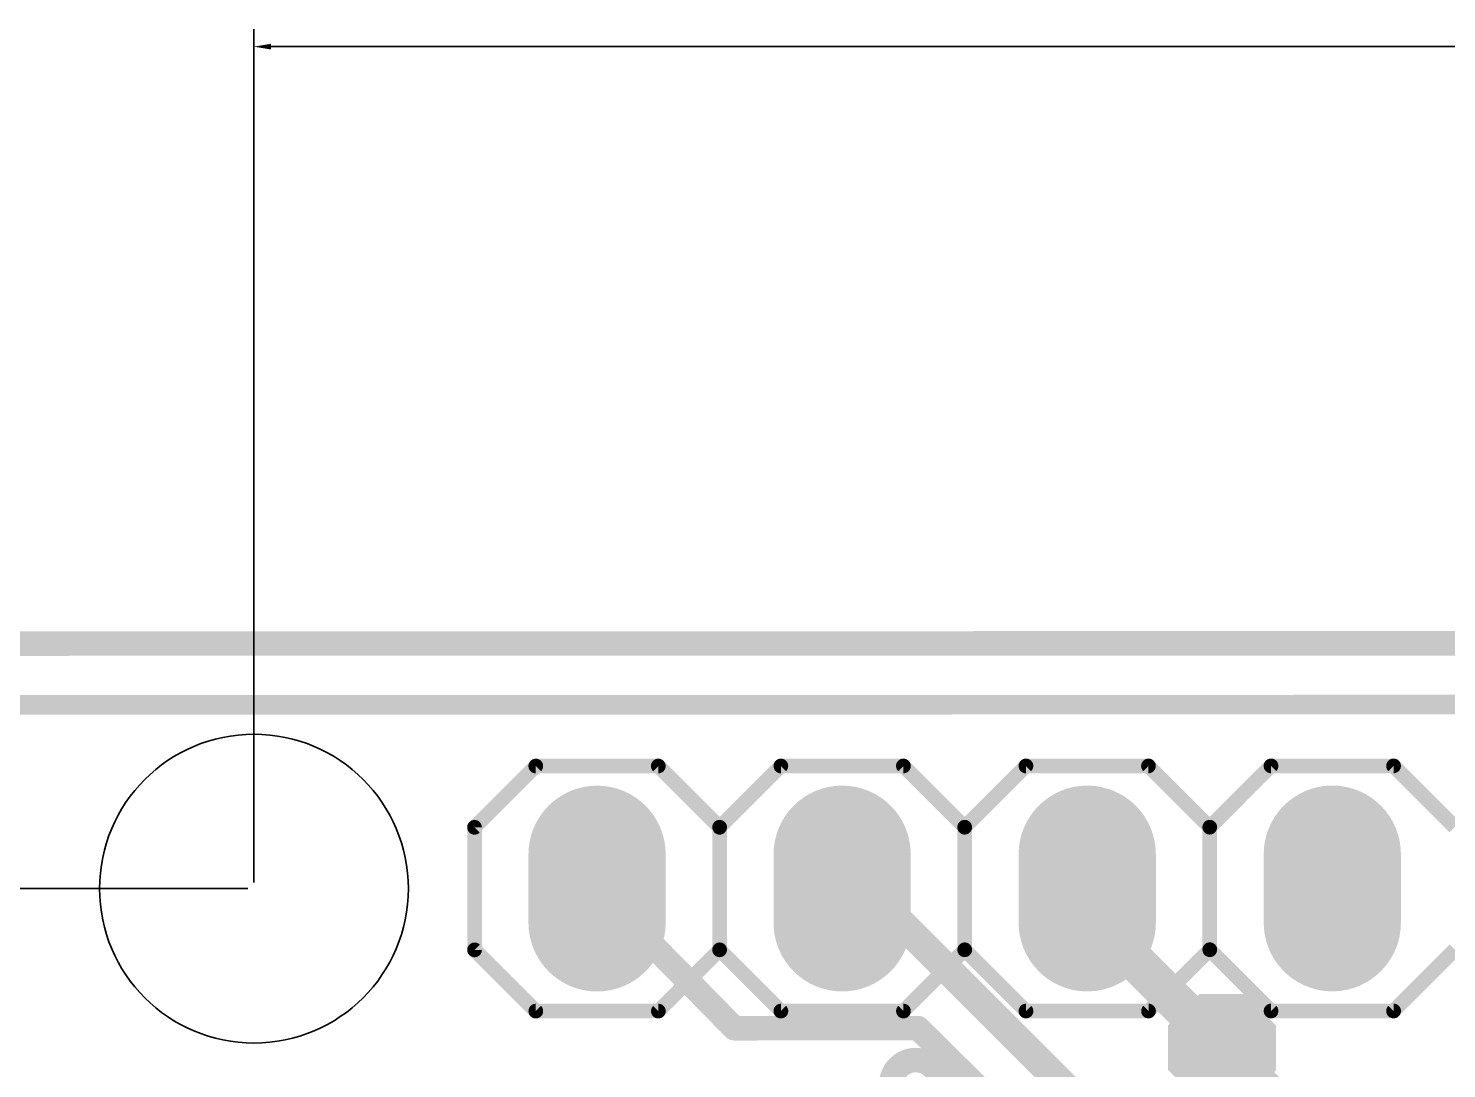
# Model space of a CAD drawing. Header units: millimetres. Extents: x -20 to 130, y -23 to 60.
# Drawn here: x 12.9 to 27.6, y 48.93 to 59.71 of the extents above; entities that cross this region are included whole.
import ezdxf

# ---------------------------------------------------------------- set-up
doc = ezdxf.new("R2010")
doc.units = ezdxf.units.MM
doc.header["$MEASUREMENT"] = 0
doc.layers.get('0').update_dxf_attribs({"linetype": 'CONTINUOUS'})
doc.layers.get('Defpoints').update_dxf_attribs({"linetype": 'CONTINUOUS'})
for name, color, linetype in [('1', 22, 'CONTINUOUS'), ('16', 175, 'CONTINUOUS'), ('17', 82, 'CONTINUOUS'), ('18', 2, 'CONTINUOUS'), ('20', 7, 'CONTINUOUS'), ('21', 253, 'CONTINUOUS')]:
    doc.layers.add(name, color=color, linetype=linetype)
doc.dimstyles.get("Standard").update_dxf_attribs({"dimtxt": 0.18, "dimasz": 0.18, "dimexe": 0.18, "dimexo": 0.0625, "dimgap": 0.09, "dimtad": 0, "dimtih": 1, "dimtoh": 1, "dimdec": 4, "dimzin": 0, "dimdsep": 46, "dimtxsty": 'Standard', "dimcen": 0.09, "dimadec": 0, "dimazin": 0, "dimtfac": 1, "dimtdec": 4, "dimtofl": 0, "dimtmove": 0, "dimatfit": 3, "dimfxl": 1, "dimtolj": 1, "dimtzin": 0, "dimarcsym": 0})

# ---------------------------------------------------------------- blocks, each defined once
blk = doc.blocks.new('LONGP50')
at = {"const_width": 1}
blk.add_lwpolyline([(-0.25, 0), (0.25, 0)], dxfattribs=at)
at = {"const_width": 0.5}
for points in [[(-0.25, 0.25, 1), (-0.25, -0.25)], [(0.25, -0.25, 1), (0.25, 0.25)]]:
    blk.add_lwpolyline(points, format="xyb", dxfattribs=at)
blk = doc.blocks.new('OCTAGONV')
at = {"const_width": 0.5}
blk.add_lwpolyline([(-0.25, -0.1036), (-0.25, 0.1036), (-0.1036, 0.25), (0.1036, 0.25), (0.25, 0.1036), (0.25, -0.1036), (0.1036, -0.25), (-0.1036, -0.25), (-0.25, -0.1036), (-0.25, 0.1036)], dxfattribs=at)
blk = doc.blocks.new('*D34')
at = {"color": 0, "linetype": 'Continuous', "lineweight": -2, "transparency": 16777216}
for p, q in [((15.238, 50.859), (15.236, 59.703)), ((66.04, 35.628), (66.036, 59.712)), ((65.856, 59.532), (41.206, 59.528)), ((15.416, 59.523), (40.066, 59.528))]:
    blk.add_line(p, q, dxfattribs=at)
at = {"color": 0, "linetype": 'Continuous', "transparency": 16777216}
for points in [[(15.416, 59.553), (15.416, 59.493), (15.236, 59.523)], [(65.856, 59.562), (65.856, 59.502), (66.036, 59.532)]]:
    blk.add_solid(points, dxfattribs=at)
at = {"layer": 'Defpoints', "color": 0, "linetype": 'Continuous', "transparency": 16777216}
for p in [(66.036, 59.532), (15.238, 50.797), (66.04, 35.566)]:
    blk.add_point(p, dxfattribs=at)
at = {"color": 0, "linetype": 'Continuous', "transparency": 16777216, "insert": (40.636, 59.528), "char_height": 0.18, "attachment_point": 5}
blk.add_mtext('\\A1;50.8000', dxfattribs=at)
blk = doc.blocks.new('*D37')
at = {"color": 0, "linetype": 'Continuous', "lineweight": -2, "transparency": 16777216}
for p, q in [((15.175, 50.797), (-6.117, 50.793)), ((-5.937, 50.613), (-5.933, 26.843)), ((-5.929, 2.713), (-5.933, 26.483)), ((13.914, 2.536), (-6.109, 2.533))]:
    blk.add_line(p, q, dxfattribs=at)
at = {"color": 0, "linetype": 'Continuous', "transparency": 16777216}
for points in [[(-5.907, 50.613), (-5.967, 50.613), (-5.937, 50.793)], [(-5.899, 2.713), (-5.959, 2.713), (-5.929, 2.533)]]:
    blk.add_solid(points, dxfattribs=at)
at = {"layer": 'Defpoints', "color": 0, "linetype": 'Continuous', "transparency": 16777216}
for p in [(15.238, 50.797), (-5.929, 2.533), (13.976, 2.536)]:
    blk.add_point(p, dxfattribs=at)
at = {"color": 0, "linetype": 'Continuous', "transparency": 16777216, "insert": (-5.933, 26.663), "char_height": 0.18, "attachment_point": 5}
blk.add_mtext('\\A1;48.2600', dxfattribs=at)

msp = doc.modelspace()

# ---------------------------------------------------------------- linework, layer by layer
at = {"layer": '1'}
for points, const_width in [([(0.63244, 52.69915), (67.94244, 52.7109)], 0.2032), ([(23.87382, 50.5442), (23.87377, 50.7982)], 0.4064), ([(25.27106, 49.14745), (23.87382, 50.5442)], 0.4064), ([(25.27106, 49.14745), (25.2717, 45.46445)], 0.4064)]:
    msp.add_lwpolyline(points, dxfattribs=dict(at, const_width=const_width))
at = {"layer": '1', "const_width": 0.2032}
for points in [[(23.97537, 50.79822, 1), (23.77217, 50.79819)], [(23.9456, 50.61602, 1), (23.80203, 50.47239)], [(23.77222, 50.54419, 1), (23.97542, 50.54422)], [(25.37266, 49.14747, 1), (25.16946, 49.14743)], [(25.19927, 49.07564, 1), (25.34285, 49.21926)]]:
    msp.add_lwpolyline(points, format="xyb", dxfattribs=at)
at = {"layer": '16'}
for points, const_width in [([(0.63244, 52.69915), (67.68844, 52.71085)], 0.2032), ([(20.21643, 49.34977), (18.79377, 50.79732)], 0.254), ([(21.58777, 50.79781), (21.33377, 50.79776)], 0.3048), ([(24.76333, 47.62336), (21.58777, 50.79781)], 0.3048), ([(22.12143, 49.3501), (20.21643, 49.34977)], 0.254), ([(24.63646, 46.86134), (22.12143, 49.3501)], 0.254), ([(25.90617, 48.51256), (25.27106, 49.14745)], 0.4064)]:
    msp.add_lwpolyline(points, dxfattribs=dict(at, const_width=const_width))
for points, const_width in [([(18.83906, 50.84183, 1), (18.74848, 50.75281)], 0.127), ([(21.33376, 50.87396, 1), (21.33379, 50.72156)], 0.1524), ([(21.64166, 50.85171, 1), (21.53388, 50.7439)], 0.1524), ([(21.58779, 50.72161, 1), (21.58776, 50.87401)], 0.1524), ([(20.21641, 49.41327, 1), (20.21644, 49.28627)], 0.127), ([(20.17113, 49.30526, 1), (20.26172, 49.39427)], 0.127), ([(22.16612, 49.39521, 1), (22.07673, 49.30499)], 0.127), ([(22.12144, 49.2866, 1), (22.12141, 49.4136)], 0.127), ([(25.34285, 49.21926, 1), (25.19927, 49.07564)], 0.2032)]:
    msp.add_lwpolyline(points, format="xyb", dxfattribs=dict(at, const_width=const_width))
at = {"layer": '20', "const_width": 0.254}
msp.add_lwpolyline([(0.99733, 53.33421), (64.51333, 53.3453)], dxfattribs=at)
at = {"layer": '20'}
msp.add_circle((15.23777, 50.7967), 1.6, dxfattribs=at)
at = {"layer": '21', "const_width": 0.1524}
for points in [[(17.52366, 51.4321), (18.15855, 52.06721)], [(18.15855, 52.06721), (19.42855, 52.06743)], [(20.06366, 51.43254), (19.42855, 52.06743)], [(20.06366, 51.43254), (20.69855, 52.06765)], [(20.69855, 52.06765), (21.96855, 52.06787)], [(21.96855, 52.06787), (22.60366, 51.43298)], [(22.60366, 51.43298), (23.23855, 52.06809)], [(23.23855, 52.06809), (24.50855, 52.06832)], [(24.50855, 52.06832), (25.14366, 51.43343)], [(25.14366, 51.43343), (25.77855, 52.06854)], [(25.77855, 52.06854), (27.04855, 52.06876)], [(27.68366, 51.43387), (27.04855, 52.06876)], [(17.52388, 50.1621), (17.52366, 51.4321)], [(20.06388, 50.16254), (20.06366, 51.43254)], [(22.60388, 50.16298), (22.60366, 51.43298)], [(25.14388, 50.16343), (25.14366, 51.43343)], [(18.15899, 49.52721), (17.52388, 50.1621)], [(19.42899, 49.52743), (20.06388, 50.16254)], [(20.69899, 49.52765), (20.06388, 50.16254)], [(22.60388, 50.16298), (21.96899, 49.52787)], [(23.23899, 49.52809), (22.60388, 50.16298)], [(25.14388, 50.16343), (24.50899, 49.52832)], [(25.77899, 49.52854), (25.14388, 50.16343)], [(27.04899, 49.52876), (27.68388, 50.16387)], [(19.42899, 49.52743), (18.15899, 49.52721)], [(21.96899, 49.52787), (20.69899, 49.52765)], [(24.50899, 49.52832), (23.23899, 49.52809)], [(27.04899, 49.52876), (25.77899, 49.52854)]]:
    msp.add_lwpolyline(points, dxfattribs=at)
at = {"layer": '21'}
for points, const_width in [([(18.15854, 52.10531, 1), (18.15856, 52.02911)], 0.0762), ([(18.18546, 52.04031, 1), (18.13165, 52.0941)], 0.0762), ([(19.45545, 52.09433, 1), (19.40166, 52.04052)], 0.0762), ([(19.42856, 52.02933, 1), (19.42854, 52.10553)], 0.0762), ([(20.69854, 52.10575, 1), (20.69856, 52.02955)], 0.0762), ([(20.72546, 52.04075, 1), (20.67165, 52.09455)], 0.0762), ([(21.99545, 52.09478, 1), (21.94166, 52.04097)], 0.0762), ([(21.96856, 52.02977, 1), (21.96854, 52.10597)], 0.0762), ([(23.23854, 52.10619, 1), (23.23856, 52.02999)], 0.0762), ([(23.26546, 52.0412, 1), (23.21165, 52.09499)], 0.0762), ([(24.53545, 52.09522, 1), (24.48166, 52.04141)], 0.0762), ([(24.50856, 52.03022, 1), (24.50854, 52.10642)], 0.0762), ([(25.77854, 52.10664, 1), (25.77856, 52.03044)], 0.0762), ([(25.80546, 52.04164, 1), (25.75165, 52.09543)], 0.0762), ([(27.07545, 52.09566, 1), (27.02166, 52.04185)], 0.0762), ([(27.04856, 52.03066, 1), (27.04854, 52.10686)], 0.0762), ([(17.56176, 51.4321, 1), (17.48556, 51.43209)], 0.0762), ([(17.49676, 51.45899, 1), (17.55057, 51.4052)], 0.0762), ([(20.10176, 51.43255, 1), (20.02556, 51.43253)], 0.0762), ([(20.03676, 51.45943, 1), (20.09057, 51.40564)], 0.0762), ([(20.03677, 51.40563, 1), (20.09056, 51.45944)], 0.0762), ([(22.64176, 51.43299, 1), (22.56556, 51.43298)], 0.0762), ([(22.57676, 51.45988, 1), (22.63057, 51.40609)], 0.0762), ([(22.57677, 51.40608, 1), (22.63056, 51.45989)], 0.0762), ([(25.18176, 51.43343, 1), (25.10556, 51.43342)], 0.0762), ([(25.11676, 51.46032, 1), (25.17057, 51.40653)], 0.0762), ([(25.11677, 51.40652, 1), (25.17056, 51.46033)], 0.0762), ([(17.48578, 50.16209, 1), (17.56198, 50.1621)], 0.0762), ([(17.55078, 50.189, 1), (17.49699, 50.13519)], 0.0762), ([(20.02578, 50.16253, 1), (20.10198, 50.16255)], 0.0762), ([(20.09078, 50.18944, 1), (20.03699, 50.13563)], 0.0762), ([(20.09079, 50.13564, 1), (20.03698, 50.18943)], 0.0762), ([(22.56578, 50.16298, 1), (22.64198, 50.16299)], 0.0762), ([(22.63078, 50.18989, 1), (22.57699, 50.13608)], 0.0762), ([(22.63079, 50.13609, 1), (22.57698, 50.18988)], 0.0762), ([(25.10578, 50.16342, 1), (25.18198, 50.16343)], 0.0762), ([(25.17078, 50.19033, 1), (25.11699, 50.13652)], 0.0762), ([(25.17079, 50.13653, 1), (25.11698, 50.19032)], 0.0762), ([(18.15899, 49.56531, 1), (18.159, 49.48911)], 0.0762), ([(18.1321, 49.5003, 1), (18.18589, 49.55411)], 0.0762), ([(19.40209, 49.55432, 1), (19.4559, 49.50053)], 0.0762), ([(19.429, 49.48933, 1), (19.42899, 49.56553)], 0.0762), ([(20.69899, 49.56575, 1), (20.699, 49.48955)], 0.0762), ([(20.6721, 49.50075, 1), (20.72589, 49.55455)], 0.0762), ([(21.94209, 49.55477, 1), (21.9959, 49.50098)], 0.0762), ([(21.969, 49.48977, 1), (21.96899, 49.56597)], 0.0762), ([(23.23899, 49.56619, 1), (23.239, 49.48999)], 0.0762), ([(23.2121, 49.50119, 1), (23.26589, 49.555)], 0.0762), ([(24.48209, 49.55521, 1), (24.5359, 49.50142)], 0.0762), ([(24.509, 49.49022, 1), (24.50899, 49.56642)], 0.0762), ([(25.77899, 49.56664, 1), (25.779, 49.49044)], 0.0762), ([(25.7521, 49.50163, 1), (25.80589, 49.55544)], 0.0762), ([(27.02209, 49.55565, 1), (27.0759, 49.50186)], 0.0762), ([(27.049, 49.49066, 1), (27.04899, 49.56686)], 0.0762), ([(22.09617, 48.51189, 1), (22.09608, 49.01989, 1), (22.09617, 48.51189)], 0.254)]:
    msp.add_lwpolyline(points, format="xyb", dxfattribs=dict(at, const_width=const_width))

# ---------------------------------------------------------------- block references
at = {"layer": '17', "xscale": 1.4224, "yscale": 1.4224, "rotation": 270.01}
for p in [(18.79377, 50.79732), (18.79377, 50.79732), (21.33377, 50.79776), (21.33377, 50.79776), (23.87377, 50.7982), (23.87377, 50.7982), (26.41377, 50.79865), (26.41377, 50.79865)]:
    msp.add_blockref('LONGP50', p, dxfattribs=at)
at = {"layer": '18', "xscale": 1.117599999999999, "yscale": 1.117599999999999, "rotation": 0.01}
msp.add_blockref('OCTAGONV', (25.27106, 49.14745), dxfattribs=at)
msp.add_blockref('OCTAGONV', (25.27106, 49.14745), dxfattribs=at)

# ---------------------------------------------------------------- dimensions: what is measured, and where the dimension line sits
at = {"linetype": 'Continuous'}
for base, p2, angle, picture, middle in [((66.03625, 59.53221), (66.04043, 35.56556), 0.01, '*D34', (40.63625, 59.52778)), ((-5.92856, 2.533), (13.9762, 2.53648), 90.01, '*D37', (-5.93277, 26.663))]:
    dim = msp.add_linear_dim(base=base, p1=(15.23777, 50.7967), p2=p2, angle=angle, dimstyle='Standard', dxfattribs=at)
    dim.commit()
    dim.dimension.update_dxf_attribs({"geometry": picture, "text_midpoint": middle})

doc.saveas('drawing.dxf')
